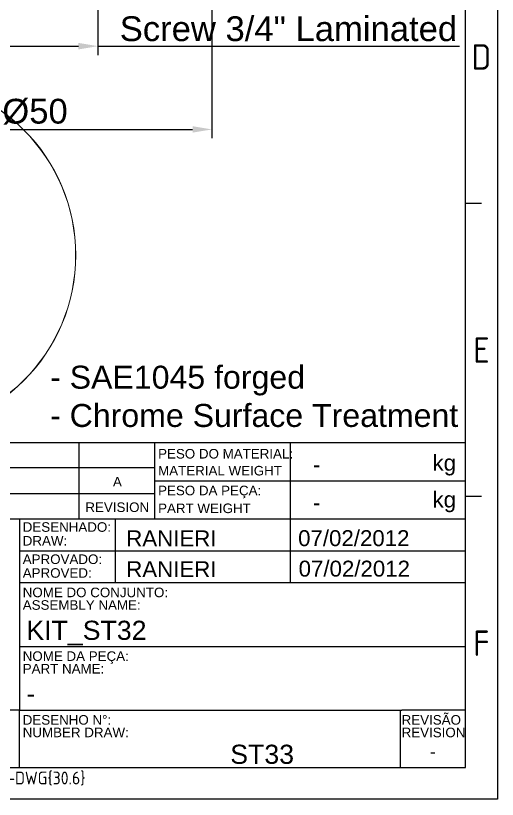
# Model space of a CAD drawing. Header units: millimetres. Extents: x 4510 to 4691, y 1198 to 1451.
# Drawn here: x 4623.3 to 4691.3, y 1197.9 to 1308.6 of the extents above; entities that cross this region are included whole.
import ezdxf
from ezdxf.enums import TextEntityAlignment as Align

# ---------------------------------------------------------------- set-up
doc = ezdxf.new("R2010")
doc.units = ezdxf.units.MM
doc.layers.add('AM_5', color=3, linetype='Continuous', lineweight=25)
doc.styles.add('ACISOTS', font='isocp.shx', dxfattribs={"height": 1})
doc.styles.get("Standard").update_dxf_attribs({"font": 'arial.ttf'})
doc.dimstyles.new('ISO-25', dxfattribs={"dimtxt": 3.5, "dimasz": 2.75, "dimexe": 1.25, "dimexo": 0.625, "dimtad": 1, "dimtxsty": 'Standard', "dimcen": 2.5, "dimadec": 0, "dimazin": 0, "dimtfac": 1, "dimtmove": 0, "dimatfit": 3, "dimfxl": 1, "dimarcsym": 0})

# ---------------------------------------------------------------- blocks, each defined once
blk = doc.blocks.new('*D18')
at = {"layer": 'AM_5', "color": 0, "lineweight": -2, "ltscale": 0.25, "transparency": 16777216}
for p, q in [((4617.15, 1316.47), (4617.15, 1303.02)), ((4634.9, 1316.47), (4634.9, 1303.02)), ((4619.9, 1304.27), (4632.15, 1304.27)), ((4634.9, 1304.27), (4685.99, 1304.27))]:
    blk.add_line(p, q, dxfattribs=at)
at = {"layer": 'AM_5', "color": 0, "ltscale": 0.25, "transparency": 16777216}
for points in [[(4619.9, 1304.73), (4619.9, 1303.81), (4617.15, 1304.27)], [(4632.15, 1304.73), (4632.15, 1303.81), (4634.9, 1304.27)]]:
    blk.add_solid(points, dxfattribs=at)
at = {"layer": 'Defpoints', "color": 0, "ltscale": 0.25, "transparency": 16777216}
for p in [(4617.15, 1317.1), (4634.9, 1317.1), (4634.9, 1304.27)]:
    blk.add_point(p, dxfattribs=at)
at = {"layer": 'AM_5', "color": 0, "ltscale": 0.25, "transparency": 16777216, "insert": (4661.82, 1306.71), "char_height": 3.5, "attachment_point": 5}
blk.add_mtext('Screw 3/4" Laminated', dxfattribs=at)
blk = doc.blocks.new('*D23')
at = {"layer": 'AM_5', "color": 0, "lineweight": -2, "ltscale": 0.25, "transparency": 16777216}
for p, q in [((4601.02, 1352.97), (4601.02, 1291.26)), ((4651.02, 1352.97), (4651.02, 1291.26)), ((4603.77, 1292.51), (4648.27, 1292.51))]:
    blk.add_line(p, q, dxfattribs=at)
at = {"layer": 'AM_5', "color": 0, "ltscale": 0.25, "transparency": 16777216}
for points in [[(4603.77, 1292.97), (4603.77, 1292.06), (4601.02, 1292.51)], [(4648.27, 1292.97), (4648.27, 1292.06), (4651.02, 1292.51)]]:
    blk.add_solid(points, dxfattribs=at)
at = {"layer": 'Defpoints', "color": 0, "ltscale": 0.25, "transparency": 16777216}
for p in [(4601.02, 1353.6), (4651.02, 1353.6), (4651.02, 1292.51)]:
    blk.add_point(p, dxfattribs=at)
at = {"layer": 'AM_5', "color": 0, "ltscale": 0.25, "transparency": 16777216, "insert": (4626.02, 1295.02), "char_height": 3.5, "attachment_point": 5}
blk.add_mtext('%%c50', dxfattribs=at)

msp = doc.modelspace()

# ---------------------------------------------------------------- linework, layer by layer
at = {"color": 135, "lineweight": 25}
for p, q in [((4691.331, 1450.801), (4691.331, 1197.901)), ((4689.081, 1282.051), (4686.831, 1282.051)), ((4689.081, 1240.651), (4686.831, 1240.651)), ((4691.331, 1197.901), (4510.431, 1197.901))]:
    msp.add_line(p, q, dxfattribs=at)
for p, q in [((4686.831, 1202.401), (4686.831, 1446.301)), ((4528.431, 1248.301), (4686.831, 1248.301)), ((4528.431, 1248.301), (4642.954, 1248.301)), ((4632.248, 1237.501), (4632.248, 1248.301)), ((4642.954, 1237.501), (4642.954, 1248.301)), ((4662.081, 1248.301), (4662.081, 1242.901)), ((4686.831, 1202.401), (4686.831, 1248.301)), ((4642.954, 1244.701), (4528.431, 1244.701)), ((4642.954, 1242.901), (4686.831, 1242.901)), ((4662.081, 1242.901), (4662.081, 1237.501)), ((4528.431, 1241.101), (4642.954, 1241.101)), ((4528.431, 1237.501), (4623.831, 1237.501)), ((4623.831, 1237.501), (4623.831, 1220.401)), ((4623.831, 1237.501), (4686.831, 1237.501)), ((4637.331, 1237.501), (4637.331, 1228.501)), ((4662.081, 1237.501), (4662.081, 1228.501)), ((4623.831, 1233.001), (4686.831, 1233.001)), ((4623.831, 1228.501), (4686.831, 1228.501)), ((4623.831, 1220.401), (4623.831, 1210.501)), ((4623.831, 1219.501), (4686.831, 1219.501)), ((4623.831, 1210.501), (4528.431, 1210.501)), ((4623.831, 1202.401), (4623.831, 1210.501)), ((4623.831, 1210.501), (4677.831, 1210.501)), ((4677.609, 1210.501), (4677.609, 1202.401)), ((4686.831, 1210.501), (4677.831, 1210.501)), ((4528.431, 1202.401), (4686.831, 1202.401)), ((4528.431, 1202.401), (4686.831, 1202.401))]:
    msp.add_line(p, q)
at = {"color": 7, "linetype": 'Continuous', "lineweight": 15}
for radius in [25, 24.971]:
    msp.add_circle((4606.784, 1274.748), radius, dxfattribs=at)

# ---------------------------------------------------------------- texts
at = {"color": 135, "lineweight": 25, "style": 'ACISOTS'}
for s, p in [('D', (4689.081, 1302.751)), ('E', (4689.081, 1261.351)), ('F', (4689.081, 1219.951))]:
    msp.add_text(s, height=3.6, dxfattribs=at).set_placement(p, align=Align.MIDDLE)
for s, height, p in [('PESO DO MATERIAL:', 1.35, (4643.407, 1246.032)), ('kg', 2.25, (4682.18, 1244.306)), ('MATERIAL WEIGHT', 1.35, (4643.407, 1243.641)), ('A', 1.35, (4637.027, 1242.082)), ('PESO DA PEÇA:', 1.35, (4643.407, 1240.843)), ('kg', 2.25, (4682.18, 1239.115)), ('REVISION', 1.35, (4633.132, 1238.482)), ('PART WEIGHT', 1.35, (4643.407, 1238.324)), ('DESENHADO:', 1.35, (4624.284, 1235.684)), ('DRAW:', 1.35, (4624.284, 1233.742)), ('APROVADO:', 1.35, (4624.284, 1231.137)), ('APROVED:', 1.35, (4624.284, 1229.195)), ('NOME DO CONJUNTO:', 1.35, (4624.284, 1226.449)), ('ASSEMBLY NAME:', 1.35, (4624.284, 1224.671)), ('NOME DA PEÇA:', 1.35, (4624.284, 1217.449)), ('PART NAME:', 1.35, (4624.284, 1215.671)), ('DESENHO N%%d:', 1.35, (4624.284, 1208.449)), ('REVISÃO', 1.35, (4677.81, 1208.449)), ('NUMBER DRAW:', 1.35, (4624.284, 1206.671)), ('REVISION', 1.35, (4677.81, 1206.671))]:
    msp.add_text(s, height=height).set_placement(p)
at = {"insert": (4628.149, 1259.142), "char_height": 3.24331, "width": 79.59903, "attachment_point": 1}
msp.add_mtext('- SAE1045 forged\\P- Chrome Surface Treatment', dxfattribs=at)
for p in [(4665.286, 1245.176), (4665.286, 1239.821)]:
    msp.add_attdef('-', text='', height=2.25).set_placement(p, align=Align.MIDDLE_LEFT)
for tag, p, height in [('RANIERI', (4638.908, 1233.636), 2.25), ('07/02/2012', (4663.187, 1233.662), 2.25), ('RANIERI', (4638.906, 1229.282), 2.25), ('07/02/2012', (4663.259, 1229.356), 2.25), ('KIT_ST32', (4624.792, 1220.423), 2.7), ('-', (4624.792, 1211.492), 2.7), ('ST33', (4653.599, 1202.914), 2.7)]:
    msp.add_attdef(tag, p, '', height=height)
msp.add_attdef('-', text='', height=1.76).set_placement((4682.204, 1204.642), align=Align.MIDDLE_CENTER)
at = {"color": 135, "style": 'ACISOTS'}
msp.add_attdef('GEN-TITLE-DWG{30.6}', (4611.684, 1200.013), '', height=1.8, dxfattribs=at)

# ---------------------------------------------------------------- dimensions: what is measured, and where the dimension line sits
at = {"layer": 'AM_5', "ltscale": 0.25}
dim = msp.add_linear_dim(base=(4651.025, 1292.514), p1=(4601.025, 1353.596), p2=(4651.025, 1353.596), text='%%c50', dimstyle='ISO-25', dxfattribs=at)
dim.commit()
dim.dimension.update_dxf_attribs({"geometry": '*D23', "text_midpoint": (4626.025, 1292.514), "dimtype": 160})
dim = msp.add_linear_dim(base=(4634.9, 1304.271), p1=(4617.15, 1317.096), p2=(4634.9, 1317.096), text='Screw 3/4" Laminated', dimstyle='ISO-25', dxfattribs=at)
dim.commit()
dim.dimension.update_dxf_attribs({"geometry": '*D18', "text_midpoint": (4661.822, 1306.706)})

doc.saveas('drawing.dxf')
